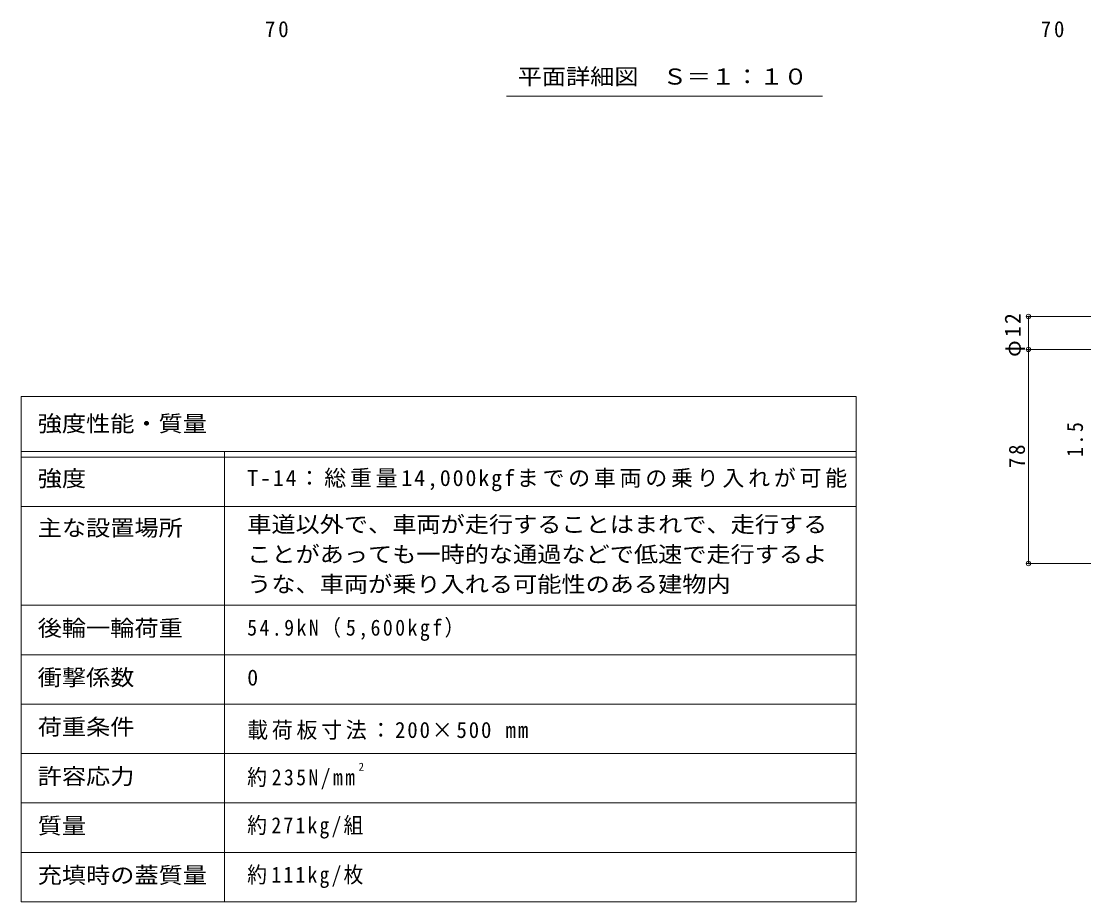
# Model space of a CAD drawing. Units: millimetres at full size, with parts at other scales. Extents: x -524 to 544, y -392 to 369.
# Drawn here: x -524 to -137.2, y -333.3 to -12.6 of the extents above; entities that cross this region are included whole.
import ezdxf
from ezdxf.enums import TextEntityAlignment as Align

# ---------------------------------------------------------------- set-up
doc = ezdxf.new("R2010")
doc.units = ezdxf.units.MM
doc.header["$LTSCALE"] = 2
doc.header["$PDMODE"] = 32
doc.header["$PDSIZE"] = 1.6
for name, color, linetype, lineweight in [('0-4_その他', 2, 'Continuous', 9), ('0-F', 7, 'Continuous', 9), ('D-F', 7, 'Continuous', 9), ('F-5_F-5ﾚｲﾔ', 7, 'Continuous', 9), ('F-F_F-Fﾚｲﾔ', 2, 'Continuous', 9)]:
    doc.layers.add(name, color=color, linetype=linetype, lineweight=lineweight)
doc.styles.add('ＭＳ ゴシック', font='')
doc.styles.get('ＭＳ ゴシック').set_extended_font_data('MS Gothic')

msp = doc.modelspace()

# ---------------------------------------------------------------- linework, layer by layer
at = {"layer": '0-4_その他', "color": 7}
msp.add_line((-232.308, -39.944), (-347.308, -39.944), dxfattribs=at)
at = {"layer": 'D-F'}
for p, q in [((-157.938, -120.139), (-128.723, -120.139)), ((-157.338, -120.139), (-157.338, -132.139)), ((-157.938, -132.139), (-128.723, -132.139)), ((-157.338, -132.139), (-157.338, -210.139)), ((-157.938, -210.139), (-40.797, -210.139))]:
    msp.add_line(p, q, dxfattribs=at)
for p in [(-157.338, -120.139), (-157.338, -132.139), (-157.338, -210.139)]:
    msp.add_point(p, dxfattribs=at)
at = {"layer": 'F-5_F-5ﾚｲﾔ'}
for p, q in [((-220.021, -149.335), (-220.021, -333.335)), ((-524.021, -189.335), (-220.021, -189.335)), ((-524.021, -225.335), (-220.021, -225.335))]:
    msp.add_line(p, q, dxfattribs=at)
at = {"layer": 'F-F_F-Fﾚｲﾔ', "color": 7}
for p, q in [((-524.021, -149.335), (-220.021, -149.335)), ((-524.021, -149.335), (-524.021, -333.335)), ((-524.021, -169.335), (-220.021, -169.335)), ((-450.021, -169.335), (-450.021, -333.335)), ((-524.021, -171.335), (-220.021, -171.335)), ((-524.021, -189.335), (-220.021, -189.335)), ((-524.021, -225.335), (-220.021, -225.335)), ((-524.021, -243.335), (-220.021, -243.335)), ((-524.021, -261.335), (-220.021, -261.335)), ((-220.021, -279.335), (-524.021, -279.335)), ((-220.021, -297.335), (-524.021, -297.335)), ((-220.021, -315.335), (-524.021, -315.335)), ((-220.021, -333.335), (-524.021, -333.335))]:
    msp.add_line(p, q, dxfattribs=at)

# ---------------------------------------------------------------- texts
at = {"layer": '0-4_その他', "style": 'ＭＳ ゴシック', "width": 1.1}
msp.add_text('平面詳細図\u3000Ｓ＝１：１０', height=5.865, dxfattribs=at).set_placement((-343.308, -37.444), align=Align.BOTTOM_LEFT)
at = {"layer": '0-F', "color": 2, "char_height": 5.865, "attachment_point": 7, "style": 'ＭＳ ゴシック'}
for insert in [(-435.278, -18.495), (-152.838, -18.495)]:
    msp.add_mtext('\\T1.27;\\W0.95;70', dxfattribs=dict(at, insert=insert))
at = {"layer": 'D-F', "color": 2, "char_height": 5.865, "attachment_point": 7, "rotation": 90, "style": 'ＭＳ ゴシック'}
for s, insert in [('\\T1.19;φ12', (-158.538, -134.889)), ('\\T1.27;\\W0.9;1.5', (-137.392, -171.348)), ('\\T1.27;\\W0.95;78', (-158.538, -175.389))]:
    msp.add_mtext(s, dxfattribs=dict(at, insert=insert))
at = {"layer": 'F-5_F-5ﾚｲﾔ', "color": 6, "style": 'ＭＳ ゴシック'}
msp.add_text('2', height=2.933, dxfattribs=at).set_placement((-401.21, -286.491), align=Align.BOTTOM_LEFT)
at = {"layer": 'F-F_F-Fﾚｲﾔ', "style": 'ＭＳ ゴシック', "width": 1.1}
for s, p in [('強度性能・質量', (-518.021, -163.849)), ('強度', (-518.021, -183.835)), ('主な設置場所', (-518.021, -201.835)), ('車道以外で、車両が走行することはまれで、走行する', (-441.754, -200.549)), ('ことがあっても一時的な通過などで低速で走行するよ', (-441.754, -211.446)), ('うな、車両が乗り入れる可能性のある建物内', (-441.754, -222.343)), ('後輪一輪荷重', (-518.021, -238.335)), ('衝撃係数', (-518.021, -256.335)), ('荷重条件', (-518.021, -274.335)), ('許容応力', (-518.021, -292.335)), ('質量', (-518.021, -310.335)), ('充填時の蓋質量', (-518.021, -328.335))]:
    msp.add_text(s, height=5.865, dxfattribs=at).set_placement(p, align=Align.BOTTOM_LEFT)
at = {"layer": 'F-F_F-Fﾚｲﾔ', "style": 'ＭＳ ゴシック'}
msp.add_text('0', height=5.865, dxfattribs=at).set_placement((-441.754, -256.335), align=Align.BOTTOM_LEFT)
at = {"layer": 'F-F_F-Fﾚｲﾔ', "char_height": 5.865, "attachment_point": 7, "style": 'ＭＳ ゴシック'}
for s, insert in [('\\T1.17;T-14：総重量14,000kgfまでの車両の乗り入れが可能', (-441.754, -183.835)), ('\\T1.25;\\W0.9;54.9kN（5,600kgf）', (-441.754, -238.335)), ('\\T1.18;\\W0.95;載荷板寸法：200×500\\~mm', (-441.754, -274.335)), ('\\T1.24;\\W0.9;約235N/mm', (-441.754, -292.335)), ('\\T1.22;\\W0.9;約271kg/組', (-441.754, -310.335)), ('\\T1.22;\\W0.9;約111kg/枚', (-441.754, -328.335))]:
    msp.add_mtext(s, dxfattribs=dict(at, insert=insert))

doc.saveas('drawing.dxf')
